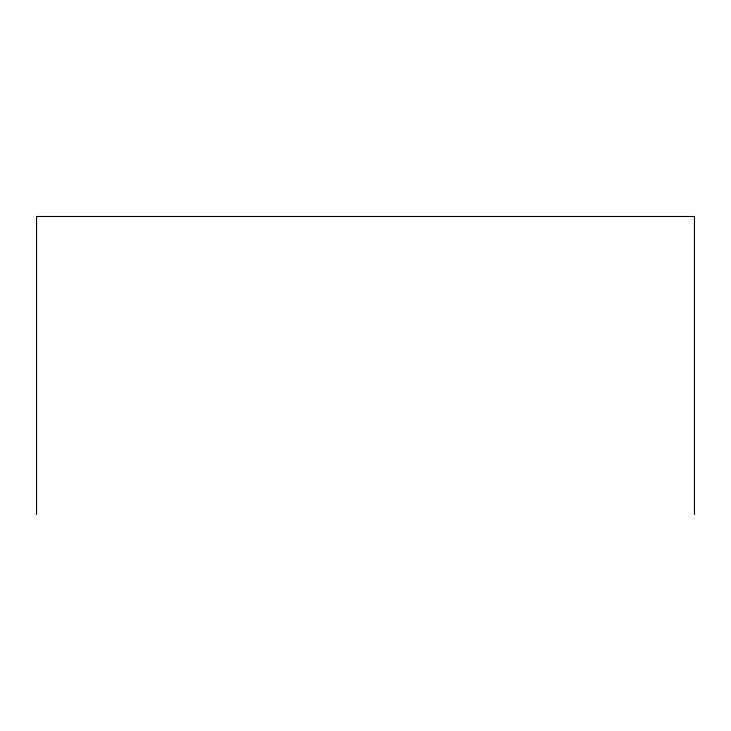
<?xml version="1.0" encoding="UTF-8"?>
<svg xmlns="http://www.w3.org/2000/svg" width="731" height="731" viewBox="0 0 731 731"><rect width="100%" height="100%" fill="white"/><g stroke="black" fill="none" stroke-linecap="round" stroke-linejoin="round"><path stroke-width="1.1" d="M694.45 514.505L694.45 216.495L36.55 216.495L36.55 514.505"/></g></svg>
